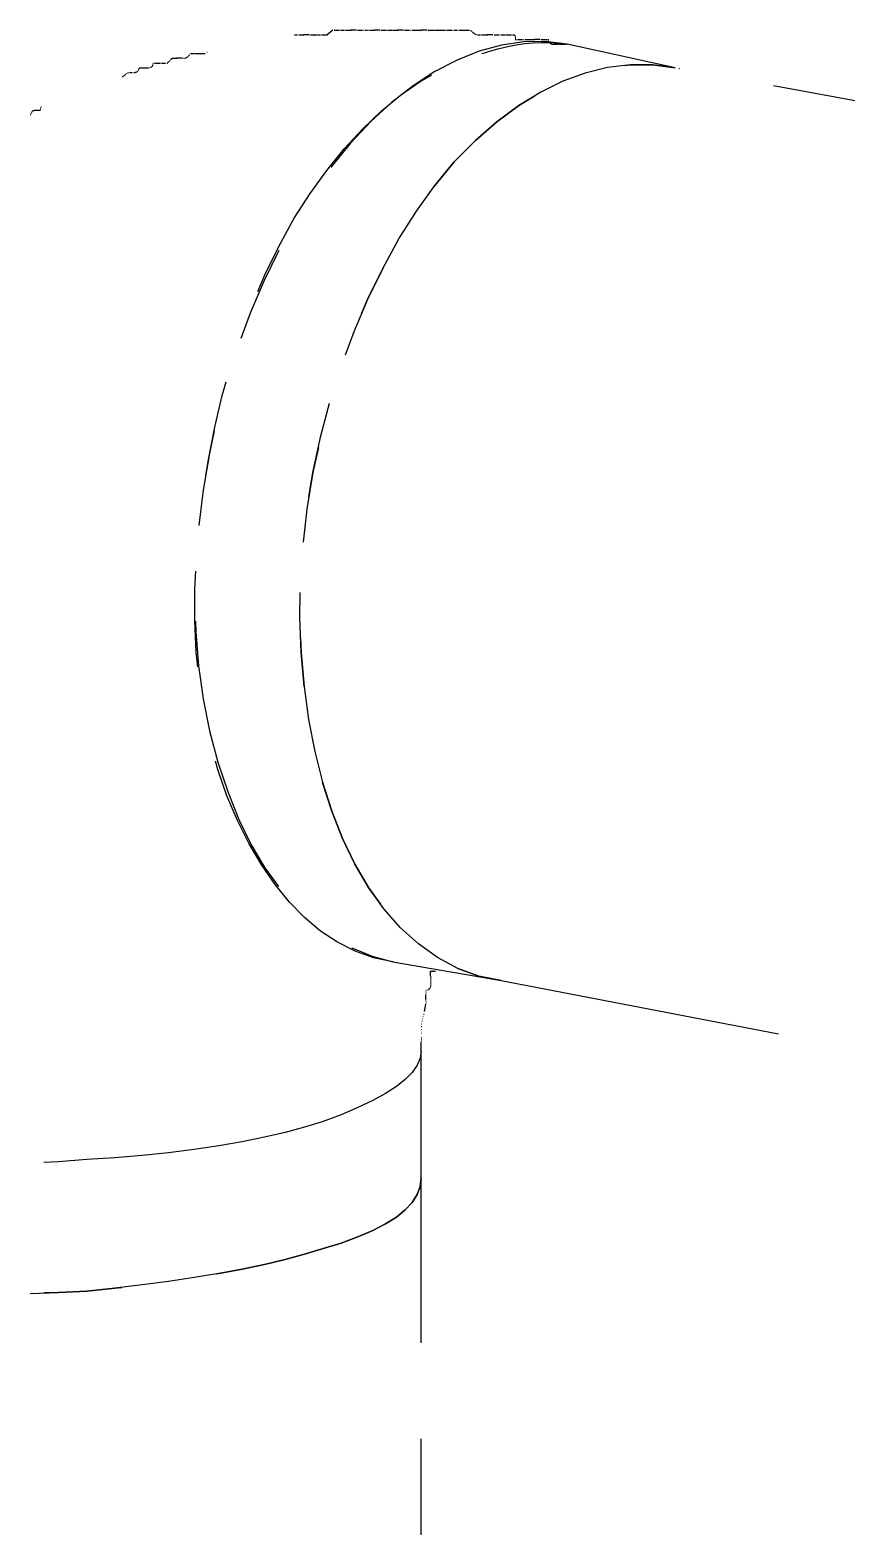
# Model space of a CAD drawing. Header units: metres. Extents: x 20 to 415, y 5 to 292.
# Drawn here: x 208.2 to 211.93, y 187.51 to 194.37 of the extents above; entities that cross this region are included whole.
import ezdxf

# ---------------------------------------------------------------- set-up
doc = ezdxf.new("R2010")
doc.units = ezdxf.units.M
doc.layers.add('ИЗОЛЯЦИЯ', color=3, linetype='Continuous')

msp = doc.modelspace()

# ---------------------------------------------------------------- linework, layer by layer
at = {"layer": 'ИЗОЛЯЦИЯ'}
for points in [[(209.4098, 194.3508), (209.4119, 194.3508)], [(209.4111, 194.3508), (209.4132, 194.3508)], [(209.413, 194.3508), (209.4152, 194.3508)], [(209.4156, 194.3508), (209.4177, 194.3508)], [(209.4192, 194.3508), (209.4214, 194.3508)], [(209.424, 194.3508), (209.4261, 194.3508)], [(209.4298, 194.3508), (209.4319, 194.3508)], [(209.4304, 194.3508), (209.4325, 194.3508)], [(209.4321, 194.3508), (209.4343, 194.3508)], [(209.4345, 194.3508), (209.4366, 194.3508)], [(209.4373, 194.3508), (209.4394, 194.3508)], [(209.4405, 194.3508), (209.4426, 194.3508)], [(209.4437, 194.3508), (209.4458, 194.3508)], [(209.4467, 194.3508), (209.4489, 194.3508)], [(209.4491, 194.3508), (209.4512, 194.3508)], [(209.4506, 194.3508), (209.4527, 194.3508)], [(209.4785, 194.3508), (209.4512, 194.3508)], [(209.4512, 194.3508), (209.4534, 194.3508)], [(209.4834, 194.3508), (209.4856, 194.3508)], [(209.4875, 194.3508), (209.4896, 194.3508)], [(209.4909, 194.3508), (209.4931, 194.3508)], [(209.4941, 194.3508), (209.4963, 194.3508)], [(209.4974, 194.3508), (209.4995, 194.3508)], [(209.501, 194.3508), (209.5031, 194.3508)], [(209.5051, 194.3508), (209.5072, 194.3508)], [(209.5098, 194.3508), (209.512, 194.3508)], [(209.5156, 194.3508), (209.5178, 194.3508)], [(209.5156, 194.3508), (209.5178, 194.3508)], [(209.5158, 194.3508), (209.518, 194.3508)], [(209.5162, 194.3508), (209.5184, 194.3508)], [(209.5171, 194.3508), (209.5193, 194.3508)], [(209.5184, 194.3508), (209.5205, 194.3508)], [(209.5203, 194.3508), (209.5225, 194.3508)], [(209.5229, 194.3508), (209.5251, 194.3508)], [(209.5265, 194.3508), (209.5287, 194.3508)], [(209.5313, 194.3508), (209.5334, 194.3508)], [(209.5371, 194.3508), (209.5392, 194.3508)], [(209.5377, 194.3508), (209.5399, 194.3508)], [(209.5394, 194.3508), (209.5416, 194.3508)], [(209.5418, 194.3508), (209.5439, 194.3508)], [(209.5446, 194.3508), (209.5467, 194.3508)], [(209.5478, 194.3508), (209.5499, 194.3508)], [(209.551, 194.3508), (209.5532, 194.3508)], [(209.554, 194.3508), (209.5562, 194.3508)], [(209.5564, 194.3508), (209.5585, 194.3508)], [(209.5579, 194.3508), (209.56, 194.3508)], [(209.5858, 194.3723), (209.5585, 194.3508)], [(209.5585, 194.3508), (209.5607, 194.3508)], [(209.5907, 194.3723), (209.5929, 194.3723)], [(209.5948, 194.3723), (209.5969, 194.3723)], [(209.5983, 194.3723), (209.6004, 194.3723)], [(209.6015, 194.3723), (209.6036, 194.3723)], [(209.6047, 194.3723), (209.6068, 194.3723)], [(209.6083, 194.3723), (209.6105, 194.3723)], [(209.6124, 194.3723), (209.6146, 194.3723)], [(209.6171, 194.3723), (209.6193, 194.3723)], [(209.6229, 194.3723), (209.6251, 194.3723)], [(209.6229, 194.3723), (209.6251, 194.3723)], [(209.6231, 194.3723), (209.6253, 194.3723)], [(209.6236, 194.3723), (209.6257, 194.3723)], [(209.6244, 194.3723), (209.6266, 194.3723)], [(209.6257, 194.3723), (209.6279, 194.3723)], [(209.6277, 194.3723), (209.6298, 194.3723)], [(209.6302, 194.3723), (209.6324, 194.3723)], [(209.6339, 194.3723), (209.636, 194.3723)], [(209.6386, 194.3723), (209.6408, 194.3723)], [(209.6444, 194.3723), (209.6465, 194.3723)], [(209.645, 194.3723), (209.6472, 194.3723)], [(209.6468, 194.3723), (209.6489, 194.3723)], [(209.6491, 194.3723), (209.6513, 194.3723)], [(209.6519, 194.3723), (209.654, 194.3723)], [(209.6551, 194.3723), (209.6573, 194.3723)], [(209.6583, 194.3723), (209.6605, 194.3723)], [(209.6613, 194.3723), (209.6635, 194.3723)], [(209.6637, 194.3723), (209.6659, 194.3723)], [(209.6652, 194.3723), (209.6673, 194.3723)], [(209.6931, 194.3723), (209.6659, 194.3723)], [(209.6659, 194.3723), (209.668, 194.3723)], [(209.6981, 194.3723), (209.7002, 194.3723)], [(209.7019, 194.3723), (209.7041, 194.3723)], [(209.7056, 194.3723), (209.7077, 194.3723)], [(209.7088, 194.3723), (209.7109, 194.3723)], [(209.712, 194.3723), (209.7141, 194.3723)], [(209.7157, 194.3723), (209.7178, 194.3723)], [(209.7197, 194.3723), (209.7219, 194.3723)], [(209.7244, 194.3723), (209.7266, 194.3723)], [(209.7303, 194.3723), (209.7324, 194.3723)], [(209.7303, 194.3723), (209.7324, 194.3723)], [(209.7305, 194.3723), (209.7326, 194.3723)], [(209.7309, 194.3723), (209.733, 194.3723)], [(209.7317, 194.3723), (209.7339, 194.3723)], [(209.733, 194.3723), (209.7352, 194.3723)], [(209.735, 194.3723), (209.7371, 194.3723)], [(209.7375, 194.3723), (209.7397, 194.3723)], [(209.7412, 194.3723), (209.7433, 194.3723)], [(209.7459, 194.3723), (209.7481, 194.3723)], [(209.7517, 194.3723), (209.7539, 194.3723)], [(209.7523, 194.3723), (209.7545, 194.3723)], [(209.7541, 194.3723), (209.7562, 194.3723)], [(209.7564, 194.3723), (209.7586, 194.3723)], [(209.7594, 194.3723), (209.7616, 194.3723)], [(209.7624, 194.3723), (209.7646, 194.3723)], [(209.7657, 194.3723), (209.7678, 194.3723)], [(209.7687, 194.3723), (209.7708, 194.3723)], [(209.771, 194.3723), (209.7732, 194.3723)], [(209.7725, 194.3723), (209.7747, 194.3723)], [(209.8004, 194.3723), (209.7732, 194.3723)], [(209.7732, 194.3723), (209.7753, 194.3723)], [(209.8054, 194.3723), (209.8075, 194.3723)], [(209.8092, 194.3723), (209.8114, 194.3723)], [(209.8129, 194.3723), (209.815, 194.3723)], [(209.8161, 194.3723), (209.8182, 194.3723)], [(209.8193, 194.3723), (209.8215, 194.3723)], [(209.823, 194.3723), (209.8251, 194.3723)], [(209.8268, 194.3723), (209.829, 194.3723)], [(209.8318, 194.3723), (209.8339, 194.3723)], [(209.8376, 194.3723), (209.8397, 194.3723)], [(209.8376, 194.3723), (209.8397, 194.3723)], [(209.8378, 194.3723), (209.8399, 194.3723)], [(209.8382, 194.3723), (209.8403, 194.3723)], [(209.8391, 194.3723), (209.8412, 194.3723)], [(209.8403, 194.3723), (209.8425, 194.3723)], [(209.8423, 194.3723), (209.8444, 194.3723)], [(209.8449, 194.3723), (209.847, 194.3723)], [(209.8485, 194.3723), (209.8506, 194.3723)], [(209.8532, 194.3723), (209.8554, 194.3723)], [(209.859, 194.3723), (209.8612, 194.3723)], [(209.8597, 194.3723), (209.8618, 194.3723)], [(209.8614, 194.3723), (209.8635, 194.3723)], [(209.8637, 194.3723), (209.8659, 194.3723)], [(209.8665, 194.3723), (209.8687, 194.3723)], [(209.8697, 194.3723), (209.8719, 194.3723)], [(209.873, 194.3723), (209.8751, 194.3723)], [(209.8758, 194.3723), (209.8779, 194.3723)], [(209.8783, 194.3723), (209.8805, 194.3723)], [(209.8798, 194.3723), (209.882, 194.3723)], [(209.9077, 194.3723), (209.8805, 194.3723)], [(209.8805, 194.3723), (209.8826, 194.3723)], [(209.9127, 194.3723), (209.9148, 194.3723)], [(209.9167, 194.3723), (209.9189, 194.3723)], [(209.9202, 194.3723), (209.9223, 194.3723)], [(209.9234, 194.3723), (209.9256, 194.3723)], [(209.9266, 194.3723), (209.9288, 194.3723)], [(209.9303, 194.3723), (209.9324, 194.3723)], [(209.9344, 194.3723), (209.9365, 194.3723)], [(209.9391, 194.3723), (209.9412, 194.3723)], [(209.9449, 194.3723), (209.947, 194.3723)], [(209.9455, 194.3723), (209.9477, 194.3723)], [(209.9472, 194.3723), (209.9494, 194.3723)], [(209.9496, 194.3723), (209.9518, 194.3723)], [(209.9524, 194.3723), (209.9545, 194.3723)], [(209.9556, 194.3723), (209.9578, 194.3723)], [(209.9588, 194.3723), (209.961, 194.3723)], [(209.9618, 194.3723), (209.964, 194.3723)], [(209.9642, 194.3723), (209.9663, 194.3723)], [(209.9657, 194.3723), (209.9678, 194.3723)], [(209.9663, 194.3723), (209.9685, 194.3723)], [(209.967, 194.3723), (209.9691, 194.3723)], [(209.9687, 194.3723), (209.9709, 194.3723)], [(209.9711, 194.3723), (209.9732, 194.3723)], [(209.9739, 194.3723), (209.976, 194.3723)], [(209.9771, 194.3723), (209.9792, 194.3723)], [(209.9803, 194.3723), (209.9824, 194.3723)], [(209.9833, 194.3723), (209.9854, 194.3723)], [(209.9857, 194.3723), (209.9878, 194.3723)], [(209.9871, 194.3723), (209.9893, 194.3723)], [(210.0151, 194.3723), (209.9878, 194.3723)], [(209.9878, 194.3723), (209.99, 194.3723)], [(210.02, 194.3723), (210.0222, 194.3723)], [(210.0239, 194.3723), (210.026, 194.3723)], [(210.0275, 194.3723), (210.0296, 194.3723)], [(210.0307, 194.3723), (210.0329, 194.3723)], [(210.0339, 194.3723), (210.0361, 194.3723)], [(210.0376, 194.3723), (210.0397, 194.3723)], [(210.0415, 194.3723), (210.0436, 194.3723)], [(210.0464, 194.3723), (210.0485, 194.3723)], [(210.0522, 194.3723), (210.0544, 194.3723)], [(210.0528, 194.3723), (210.055, 194.3723)], [(210.0546, 194.3723), (210.0567, 194.3723)], [(210.0569, 194.3723), (210.0591, 194.3723)], [(210.0597, 194.3723), (210.0618, 194.3723)], [(210.0629, 194.3723), (210.0651, 194.3723)], [(210.0661, 194.3723), (210.0683, 194.3723)], [(210.0689, 194.3723), (210.0711, 194.3723)], [(210.0715, 194.3723), (210.0737, 194.3723)], [(210.073, 194.3723), (210.0752, 194.3723)], [(210.0737, 194.3723), (210.0758, 194.3723)], [(210.0743, 194.3723), (210.0764, 194.3723)], [(210.076, 194.3723), (210.0782, 194.3723)], [(210.0784, 194.3723), (210.0805, 194.3723)], [(210.0812, 194.3723), (210.0833, 194.3723)], [(210.0844, 194.3723), (210.0865, 194.3723)], [(210.0876, 194.3723), (210.0898, 194.3723)], [(210.0904, 194.3723), (210.0926, 194.3723)], [(210.093, 194.3723), (210.0951, 194.3723)], [(210.0945, 194.3723), (210.0966, 194.3723)], [(210.0951, 194.3723), (210.0973, 194.3723)], [(210.1009, 194.3723), (210.1031, 194.3723)], [(210.1059, 194.3723), (210.108, 194.3723)], [(210.1099, 194.3723), (210.1121, 194.3723)], [(210.1134, 194.3723), (210.1155, 194.3723)], [(210.1166, 194.3723), (210.1187, 194.3723)], [(210.1198, 194.3723), (210.122, 194.3723)], [(210.1234, 194.3723), (210.1256, 194.3723)], [(210.1275, 194.3723), (210.1297, 194.3723)], [(210.1322, 194.3723), (210.1344, 194.3723)], [(210.138, 194.3723), (210.1402, 194.3723)], [(210.138, 194.3723), (210.1402, 194.3723)], [(210.1383, 194.3723), (210.1404, 194.3723)], [(210.1387, 194.3723), (210.1408, 194.3723)], [(210.1396, 194.3723), (210.1417, 194.3723)], [(210.1408, 194.3723), (210.143, 194.3723)], [(210.1428, 194.3723), (210.1449, 194.3723)], [(210.1453, 194.3723), (210.1475, 194.3723)], [(210.149, 194.3723), (210.1511, 194.3723)], [(210.1537, 194.3723), (210.1559, 194.3723)], [(210.1595, 194.3723), (210.1617, 194.3723)], [(210.1602, 194.3723), (210.1623, 194.3723)], [(210.1619, 194.3723), (210.164, 194.3723)], [(210.1642, 194.3723), (210.1664, 194.3723)], [(210.167, 194.3723), (210.1692, 194.3723)], [(210.1702, 194.3723), (210.1724, 194.3723)], [(210.1735, 194.3723), (210.1756, 194.3723)], [(210.1765, 194.3723), (210.1786, 194.3723)], [(210.1788, 194.3723), (210.181, 194.3723)], [(210.1803, 194.3723), (210.1825, 194.3723)], [(210.181, 194.3723), (210.1831, 194.3723)], [(210.1816, 194.3723), (210.1838, 194.3723)], [(210.1833, 194.3723), (210.1855, 194.3723)], [(210.1857, 194.3723), (210.1878, 194.3723)], [(210.1885, 194.3723), (210.1906, 194.3723)], [(210.1917, 194.3723), (210.1938, 194.3723)], [(210.1949, 194.3723), (210.1971, 194.3723)], [(210.1979, 194.3723), (210.2001, 194.3723)], [(210.2003, 194.3723), (210.2024, 194.3723)], [(210.2018, 194.3723), (210.2039, 194.3723)], [(210.2024, 194.3723), (210.2046, 194.3723)], [(210.2082, 194.3719), (210.2104, 194.3719)], [(210.2132, 194.3702), (210.2153, 194.3702)], [(210.217, 194.3678), (210.2192, 194.3678)], [(210.2207, 194.3648), (210.2228, 194.3648)], [(210.2239, 194.3616), (210.226, 194.3616)], [(210.2271, 194.3585), (210.2293, 194.3585)], [(210.2308, 194.3556), (210.2329, 194.3556)], [(210.2348, 194.3532), (210.237, 194.3532)], [(210.2396, 194.3515), (210.2417, 194.3515)], [(210.2454, 194.3508), (210.2475, 194.3508)], [(210.2454, 194.3508), (210.2475, 194.3508)], [(210.2456, 194.3508), (210.2477, 194.3508)], [(210.246, 194.3508), (210.2482, 194.3508)], [(210.2469, 194.3508), (210.249, 194.3508)], [(210.2482, 194.3508), (210.2503, 194.3508)], [(210.2501, 194.3508), (210.2522, 194.3508)], [(210.2527, 194.3508), (210.2548, 194.3508)], [(210.2563, 194.3508), (210.2585, 194.3508)], [(210.261, 194.3508), (210.2632, 194.3508)], [(210.2668, 194.3508), (210.269, 194.3508)], [(210.2675, 194.3508), (210.2696, 194.3508)], [(210.2692, 194.3508), (210.2713, 194.3508)], [(210.2716, 194.3508), (210.2737, 194.3508)], [(210.2743, 194.3508), (210.2765, 194.3508)], [(210.2776, 194.3508), (210.2797, 194.3508)], [(210.2808, 194.3508), (210.2829, 194.3508)], [(210.2836, 194.3508), (210.2857, 194.3508)], [(210.2861, 194.3508), (210.2883, 194.3508)], [(210.2876, 194.3508), (210.2898, 194.3508)], [(210.3155, 194.3508), (210.2883, 194.3508)], [(210.2883, 194.3508), (210.2904, 194.3508)], [(210.3205, 194.3508), (210.3226, 194.3508)], [(210.3246, 194.3508), (210.3267, 194.3508)], [(210.328, 194.3508), (210.3301, 194.3508)], [(210.3312, 194.3508), (210.3334, 194.3508)], [(210.3344, 194.3508), (210.3366, 194.3508)], [(210.3381, 194.3508), (210.3402, 194.3508)], [(210.3422, 194.3508), (210.3443, 194.3508)], [(210.3469, 194.3508), (210.349, 194.3508)], [(210.3527, 194.3508), (210.3548, 194.3508)], [(210.3527, 194.3508), (210.3548, 194.3508)], [(210.3529, 194.3508), (210.3551, 194.3508)], [(210.3533, 194.3508), (210.3555, 194.3508)], [(210.3542, 194.3508), (210.3563, 194.3508)], [(210.3555, 194.3508), (210.3576, 194.3508)], [(210.3574, 194.3508), (210.3596, 194.3508)], [(210.36, 194.3508), (210.3621, 194.3508)], [(210.3636, 194.3508), (210.3658, 194.3508)], [(210.3683, 194.3508), (210.3705, 194.3508)], [(210.3742, 194.3508), (210.3763, 194.3508)], [(210.3748, 194.3508), (210.3769, 194.3508)], [(210.3765, 194.3508), (210.3787, 194.3508)], [(210.3789, 194.3508), (210.381, 194.3508)], [(210.3817, 194.3508), (210.3838, 194.3508)], [(210.3849, 194.3508), (210.387, 194.3508)], [(210.3881, 194.3508), (210.3902, 194.3508)], [(210.3911, 194.3508), (210.3933, 194.3508)], [(210.3935, 194.3508), (210.3956, 194.3508)], [(210.395, 194.3508), (210.3971, 194.3508)], [(210.3956, 194.3508), (210.3978, 194.3508)], [(210.4014, 194.3508), (210.4036, 194.3508)], [(210.4061, 194.3506), (210.4083, 194.3506)], [(210.4098, 194.3502), (210.4119, 194.3502)], [(210.4126, 194.3495), (210.4147, 194.3495)], [(210.4145, 194.3482), (210.4167, 194.3482)], [(210.4158, 194.3463), (210.4179, 194.3463)], [(210.4164, 194.3435), (210.4186, 194.3435)], [(210.4169, 194.3399), (210.419, 194.3399)], [(210.4171, 194.3352), (210.4192, 194.3352)], [(210.4171, 194.3294), (210.4192, 194.3294)], [(210.4229, 194.3294), (210.425, 194.3294)], [(210.4278, 194.3294), (210.43, 194.3294)], [(210.4319, 194.3294), (210.434, 194.3294)], [(210.4353, 194.3294), (210.4375, 194.3294)], [(210.4385, 194.3294), (210.4407, 194.3294)], [(210.4418, 194.3294), (210.4439, 194.3294)], [(210.4454, 194.3294), (210.4475, 194.3294)], [(210.4495, 194.3294), (210.4516, 194.3294)], [(210.4542, 194.3294), (210.4563, 194.3294)], [(210.5555, 194.3203), (210.4557, 194.3189)], [(210.46, 194.3294), (210.4621, 194.3294)], [(210.4606, 194.3294), (210.4628, 194.3294)], [(210.4624, 194.3294), (210.4645, 194.3294)], [(210.4647, 194.3294), (210.4669, 194.3294)], [(210.4675, 194.3294), (210.4697, 194.3294)], [(210.4707, 194.3294), (210.4729, 194.3294)], [(210.474, 194.3294), (210.4761, 194.3294)], [(210.4767, 194.3294), (210.4789, 194.3294)], [(210.4793, 194.3294), (210.4815, 194.3294)], [(210.4808, 194.3294), (210.483, 194.3294)], [(210.4815, 194.3294), (210.4836, 194.3294)], [(210.4821, 194.3294), (210.4843, 194.3294)], [(210.4838, 194.3294), (210.486, 194.3294)], [(210.4862, 194.3294), (210.4883, 194.3294)], [(210.489, 194.3294), (210.4911, 194.3294)], [(210.4922, 194.3294), (210.4943, 194.3294)], [(210.4954, 194.3294), (210.4976, 194.3294)], [(210.4984, 194.3294), (210.5006, 194.3294)], [(210.5008, 194.3294), (210.5029, 194.3294)], [(210.5023, 194.3294), (210.5044, 194.3294)], [(210.5302, 194.3294), (210.5029, 194.3294)], [(210.5029, 194.3294), (210.5051, 194.3294)], [(210.5351, 194.3294), (210.5373, 194.3294)], [(210.539, 194.3294), (210.5411, 194.3294)], [(210.5426, 194.3294), (210.5448, 194.3294)], [(210.5458, 194.3294), (210.548, 194.3294)], [(210.5491, 194.3294), (210.5512, 194.3294)], [(210.5527, 194.3294), (210.5549, 194.3294)], [(210.6532, 194.3079), (210.5555, 194.3203)], [(210.5568, 194.3294), (210.5589, 194.3294)], [(210.5615, 194.3294), (210.5637, 194.3294)], [(210.5673, 194.3294), (210.5695, 194.3294)], [(210.568, 194.3236), (210.5701, 194.3236)], [(208.9256, 194.2544), (208.9277, 194.2544)], [(208.9303, 194.2592), (208.9325, 194.2592)], [(208.9361, 194.265), (208.9382, 194.265)], [(208.9361, 194.265), (208.9382, 194.265)], [(208.9363, 194.265), (208.9385, 194.265)], [(208.9367, 194.265), (208.9389, 194.265)], [(208.9376, 194.265), (208.9397, 194.265)], [(208.9389, 194.265), (208.941, 194.265)], [(208.9408, 194.265), (208.943, 194.265)], [(208.9434, 194.265), (208.9456, 194.265)], [(208.947, 194.265), (208.9492, 194.265)], [(208.9518, 194.265), (208.9539, 194.265)], [(208.9576, 194.265), (208.9597, 194.265)], [(208.9582, 194.265), (208.9604, 194.265)], [(208.9599, 194.265), (208.9621, 194.265)], [(208.9623, 194.265), (208.9644, 194.265)], [(208.9651, 194.265), (208.9672, 194.265)], [(208.9683, 194.265), (208.9704, 194.265)], [(208.9715, 194.265), (208.9737, 194.265)], [(208.9745, 194.265), (208.9767, 194.265)], [(208.9769, 194.265), (208.979, 194.265)], [(208.9784, 194.265), (208.9805, 194.265)], [(208.979, 194.265), (208.9812, 194.265)], [(208.9797, 194.265), (208.9818, 194.265)], [(208.9814, 194.265), (208.9835, 194.265)], [(208.9838, 194.265), (208.9859, 194.265)], [(208.9865, 194.265), (208.9887, 194.265)], [(208.9898, 194.265), (208.9919, 194.265)], [(208.993, 194.265), (208.9951, 194.265)], [(208.996, 194.265), (208.9981, 194.265)], [(208.9983, 194.265), (209.0005, 194.265)], [(208.9998, 194.265), (209.002, 194.265)], [(209.0005, 194.265), (209.0026, 194.265)], [(209.0097, 194.2723), (209.0119, 194.2723)], [(210.2531, 194.2759), (210.1516, 194.2356)], [(210.3548, 194.3038), (210.2531, 194.2759)], [(210.2668, 194.265), (210.3055, 194.2772)], [(210.3055, 194.2772), (210.3441, 194.2879)], [(210.3441, 194.2879), (210.3827, 194.2974)], [(210.4557, 194.3189), (210.3548, 194.3038)], [(210.3827, 194.2974), (210.4214, 194.3049)], [(210.4214, 194.3049), (210.46, 194.3107)], [(210.46, 194.3107), (210.4986, 194.3146)], [(210.4986, 194.3146), (210.5373, 194.3163)], [(210.5373, 194.3163), (210.5759, 194.3158)], [(210.5697, 194.3189), (210.5718, 194.3189)], [(210.572, 194.3154), (210.5742, 194.3154)], [(210.5748, 194.3126), (210.577, 194.3126)], [(210.5759, 194.3158), (210.6145, 194.3131)], [(210.578, 194.3107), (210.5802, 194.3107)], [(210.5813, 194.3094), (210.5834, 194.3094)], [(210.584, 194.3086), (210.5862, 194.3086)], [(210.5866, 194.3081), (210.5888, 194.3081)], [(210.5881, 194.3079), (210.5903, 194.3079)], [(210.5888, 194.3079), (210.5909, 194.3079)], [(210.5894, 194.3079), (210.5916, 194.3079)], [(210.5911, 194.3079), (210.5933, 194.3079)], [(210.5935, 194.3079), (210.5957, 194.3079)], [(210.5963, 194.3079), (210.5984, 194.3079)], [(210.5995, 194.3079), (210.6017, 194.3079)], [(210.6027, 194.3079), (210.6049, 194.3079)], [(210.6057, 194.3079), (210.6079, 194.3079)], [(210.6081, 194.3079), (210.6102, 194.3079)], [(210.6096, 194.3079), (210.6117, 194.3079)], [(210.6102, 194.3079), (210.6124, 194.3079)], [(210.6145, 194.3131), (210.6532, 194.3079)], [(210.616, 194.3079), (210.6182, 194.3079)], [(210.621, 194.3079), (210.6231, 194.3079)], [(210.6251, 194.3079), (210.6272, 194.3079)], [(210.6285, 194.3079), (210.6306, 194.3079)], [(210.6317, 194.3079), (210.6339, 194.3079)], [(210.6349, 194.3079), (210.6371, 194.3079)], [(210.6386, 194.3079), (210.6407, 194.3079)], [(210.6427, 194.3079), (210.6448, 194.3079)], [(210.6474, 194.3079), (210.6495, 194.3079)], [(210.6532, 194.3079), (210.6553, 194.3079)], [(210.6532, 194.3079), (210.6553, 194.3079)], [(210.6532, 194.3079), (210.6553, 194.3079)], [(210.6532, 194.3079), (210.6553, 194.3079)], [(210.6532, 194.3079), (210.6553, 194.3079)], [(210.6532, 194.3079), (210.6553, 194.3079)], [(211.1468, 194.2006), (210.6532, 194.3079)], [(208.6925, 194.1838), (208.6946, 194.1838)], [(208.6955, 194.1866), (208.6976, 194.1866)], [(208.6979, 194.1903), (208.7, 194.1903)], [(208.6993, 194.1948), (208.7015, 194.1948)], [(208.7, 194.2006), (208.7021, 194.2006)], [(208.7007, 194.2006), (208.7028, 194.2006)], [(208.7021, 194.2006), (208.7043, 194.2006)], [(208.7047, 194.2006), (208.7069, 194.2006)], [(208.7075, 194.2006), (208.7097, 194.2006)], [(208.7107, 194.2006), (208.7129, 194.2006)], [(208.7139, 194.2006), (208.7161, 194.2006)], [(208.7167, 194.2006), (208.7189, 194.2006)], [(208.7193, 194.2006), (208.7215, 194.2006)], [(208.7208, 194.2006), (208.723, 194.2006)], [(208.7215, 194.2006), (208.7236, 194.2006)], [(208.7221, 194.2006), (208.7243, 194.2006)], [(208.7236, 194.2006), (208.7258, 194.2006)], [(208.7262, 194.2006), (208.7283, 194.2006)], [(208.729, 194.2006), (208.7311, 194.2006)], [(208.7322, 194.2006), (208.7343, 194.2006)], [(208.7354, 194.2006), (208.7376, 194.2006)], [(208.7382, 194.2006), (208.7403, 194.2006)], [(208.7408, 194.2006), (208.7429, 194.2006)], [(208.7423, 194.2006), (208.7444, 194.2006)], [(208.7429, 194.2006), (208.7451, 194.2006)], [(208.7487, 194.2012), (208.7509, 194.2012)], [(208.7534, 194.2029), (208.7556, 194.2029)], [(208.7571, 194.2053), (208.7592, 194.2053)], [(208.7599, 194.2083), (208.762, 194.2083)], [(208.7618, 194.2113), (208.764, 194.2113)], [(208.7631, 194.2145), (208.7652, 194.2145)], [(208.7637, 194.2175), (208.7659, 194.2175)], [(208.7642, 194.2199), (208.7663, 194.2199)], [(208.7644, 194.222), (208.7665, 194.222)], [(208.7644, 194.2216), (208.7665, 194.2216)], [(208.7702, 194.222), (208.7723, 194.222)], [(208.7751, 194.222), (208.7773, 194.222)], [(208.7792, 194.222), (208.7814, 194.222)], [(208.7826, 194.222), (208.7848, 194.222)], [(208.7859, 194.222), (208.788, 194.222)], [(208.7891, 194.222), (208.7912, 194.222)], [(208.7927, 194.222), (208.7949, 194.222)], [(208.7968, 194.222), (208.799, 194.222)], [(208.8015, 194.222), (208.8037, 194.222)], [(208.8073, 194.222), (208.8095, 194.222)], [(208.8073, 194.222), (208.8095, 194.222)], [(208.8075, 194.222), (208.8097, 194.222)], [(208.808, 194.222), (208.8101, 194.222)], [(208.8086, 194.222), (208.8107, 194.222)], [(208.8101, 194.222), (208.8122, 194.222)], [(208.812, 194.222), (208.8142, 194.222)], [(208.8146, 194.222), (208.8167, 194.222)], [(208.8183, 194.222), (208.8204, 194.222)], [(208.823, 194.222), (208.8251, 194.222)], [(208.8288, 194.222), (208.8309, 194.222)], [(208.8294, 194.2227), (208.8316, 194.2227)], [(208.8311, 194.2244), (208.8333, 194.2244)], [(208.8335, 194.2268), (208.8356, 194.2268)], [(208.8363, 194.2296), (208.8384, 194.2296)], [(208.8395, 194.2328), (208.8417, 194.2328)], [(208.8427, 194.236), (208.8449, 194.236)], [(208.8455, 194.239), (208.8477, 194.239)], [(208.8481, 194.2414), (208.8502, 194.2414)], [(208.8496, 194.2429), (208.8518, 194.2429)], [(208.8502, 194.2435), (208.8524, 194.2435)], [(208.8509, 194.2435), (208.853, 194.2435)], [(208.8526, 194.2435), (208.8547, 194.2435)], [(208.855, 194.2435), (208.8571, 194.2435)], [(208.8578, 194.2435), (208.8599, 194.2435)], [(208.861, 194.2435), (208.8631, 194.2435)], [(208.8642, 194.2435), (208.8663, 194.2435)], [(208.867, 194.2435), (208.8691, 194.2435)], [(208.8696, 194.2435), (208.8717, 194.2435)], [(208.8711, 194.2435), (208.8732, 194.2435)], [(208.899, 194.2435), (208.8717, 194.2435)], [(208.8717, 194.2435), (208.8739, 194.2435)], [(208.9039, 194.2437), (208.906, 194.2437)], [(208.908, 194.2442), (208.9101, 194.2442)], [(208.9114, 194.245), (208.9136, 194.245)], [(208.9146, 194.2463), (208.9168, 194.2463)], [(208.9179, 194.2482), (208.92, 194.2482)], [(208.9215, 194.251), (208.9236, 194.251)], [(210.0505, 194.1828), (209.9509, 194.1182)], [(210.1516, 194.2356), (210.0505, 194.1828)], [(210.8384, 194.2012), (210.7362, 194.1763)], [(210.941, 194.2137), (210.8384, 194.2012)], [(210.9176, 194.2109), (210.941, 194.2137)], [(210.941, 194.2137), (211.0438, 194.2137)], [(211.0438, 194.2135), (210.941, 194.2137)], [(211.0438, 194.2137), (211.1468, 194.2006)], [(211.1468, 194.2006), (211.0438, 194.2135)], [(211.1638, 194.1976), (211.1659, 194.1976)], [(208.6249, 194.16), (208.627, 194.16)], [(208.6289, 194.1624), (208.6311, 194.1624)], [(208.6324, 194.1652), (208.6345, 194.1652)], [(208.6356, 194.1684), (208.6377, 194.1684)], [(208.6388, 194.1716), (208.641, 194.1716)], [(208.6425, 194.1746), (208.6446, 194.1746)], [(208.6466, 194.177), (208.6487, 194.177)], [(208.6513, 194.1787), (208.6534, 194.1787)], [(208.6571, 194.1791), (208.6592, 194.1791)], [(208.6571, 194.1791), (208.6592, 194.1791)], [(208.6573, 194.1791), (208.6594, 194.1791)], [(208.6577, 194.1791), (208.6599, 194.1791)], [(208.6586, 194.1791), (208.6607, 194.1791)], [(208.6599, 194.1791), (208.662, 194.1791)], [(208.6618, 194.1791), (208.6639, 194.1791)], [(208.6644, 194.1791), (208.6665, 194.1791)], [(208.668, 194.1791), (208.6702, 194.1791)], [(208.6728, 194.1791), (208.6749, 194.1791)], [(208.6785, 194.1791), (208.6807, 194.1791)], [(208.6792, 194.1791), (208.6813, 194.1791)], [(208.6809, 194.1793), (208.683, 194.1793)], [(208.6833, 194.1798), (208.6854, 194.1798)], [(208.6861, 194.1806), (208.6882, 194.1806)], [(208.6893, 194.1819), (208.6914, 194.1819)], [(209.9509, 194.1182), (209.853, 194.0422)], [(209.8936, 194.0748), (209.984, 194.1379)], [(209.984, 194.1379), (210.0357, 194.1675)], [(210.6345, 194.139), (210.5334, 194.0894)], [(210.7362, 194.1763), (210.6345, 194.139)], [(212.0251, 194.0396), (211.5943, 194.1186)], [(209.8054, 194.0021), (209.8936, 194.0748)], [(210.5334, 194.0894), (210.4332, 194.0278)], [(210.4332, 194.0278), (210.5062, 194.0727)], [(208.2063, 193.9859), (208.2085, 193.9859)], [(208.207, 193.9917), (208.2091, 193.9917)], [(208.2087, 193.9965), (208.2108, 193.9965)], [(208.2111, 194.0001), (208.2132, 194.0001)], [(208.2139, 194.0029), (208.216, 194.0029)], [(208.2171, 194.0048), (208.2192, 194.0048)], [(208.2203, 194.0061), (208.2224, 194.0061)], [(208.2233, 194.007), (208.2254, 194.007)], [(208.2257, 194.0072), (208.2278, 194.0072)], [(208.2272, 194.0074), (208.2293, 194.0074)], [(208.2278, 194.0074), (208.23, 194.0074)], [(208.2284, 194.0074), (208.2306, 194.0074)], [(208.2302, 194.0074), (208.2323, 194.0074)], [(208.2325, 194.0074), (208.2347, 194.0074)], [(208.2353, 194.0074), (208.2375, 194.0074)], [(208.2385, 194.0074), (208.2407, 194.0074)], [(208.2418, 194.0074), (208.2439, 194.0074)], [(208.2448, 194.0074), (208.2469, 194.0074)], [(208.2471, 194.0074), (208.2493, 194.0074)], [(208.2486, 194.0074), (208.2508, 194.0074)], [(208.2493, 194.0074), (208.2514, 194.0074)], [(208.2499, 194.0132), (208.2521, 194.0132)], [(208.2516, 194.0179), (208.2538, 194.0179)], [(208.2536, 194.0212), (208.2557, 194.0212)], [(209.7197, 193.9205), (209.8054, 194.0021)], [(209.853, 194.0422), (209.7579, 193.9551)], [(210.3336, 193.954), (210.4332, 194.0278)], [(210.4332, 194.0278), (210.3336, 193.954)], [(209.6371, 193.8301), (209.7197, 193.9205)], [(209.7579, 193.9551), (209.6659, 193.8572)], [(210.2353, 193.8685), (210.3336, 193.954)], [(210.3336, 193.954), (210.2353, 193.8685)], [(209.6659, 193.8572), (209.5776, 193.7492)], [(210.138, 193.7713), (210.2353, 193.8685)], [(210.2353, 193.8685), (210.138, 193.7713)], [(209.5575, 193.732), (209.6371, 193.8301)], [(210.138, 193.7713), (210.0498, 193.6634)], [(210.0501, 193.6634), (210.138, 193.7713)], [(209.4811, 193.6265), (209.5575, 193.732)], [(209.5776, 193.7492), (209.5798, 193.7492)], [(209.9661, 193.5457), (210.0501, 193.6634)], [(210.0498, 193.6634), (210.052, 193.6634)], [(209.4083, 193.5138), (209.4811, 193.6265)], [(209.3401, 193.389), (209.4083, 193.5138)], [(209.8867, 193.4195), (209.9661, 193.5457)], [(209.3385, 193.3672), (209.2716, 193.2294)], [(209.2771, 193.2594), (209.3401, 193.389)], [(209.8124, 193.2852), (209.8867, 193.4195)], [(209.8157, 193.2905), (209.8178, 193.2905)], [(209.2716, 193.2294), (209.2085, 193.0815)], [(209.243, 193.1804), (209.2771, 193.2594)], [(209.7438, 193.1435), (209.8124, 193.2852)], [(209.8124, 193.2852), (209.7438, 193.1435)], [(209.7438, 193.1435), (209.6807, 192.9956)], [(209.7176, 193.0823), (209.7438, 193.1435)], [(209.2085, 193.0815), (209.1655, 192.9654)], [(209.6807, 192.9956), (209.6414, 192.8894)], [(209.0808, 192.7057), (209.0984, 192.7677)], [(209.0462, 192.5606), (209.0808, 192.7057)], [(209.5302, 192.5209), (209.5701, 192.6704)], [(209.0174, 192.4142), (209.0462, 192.5606)], [(209.0445, 192.5449), (209.022, 192.4406)], [(209.4941, 192.3547), (209.5302, 192.5209)], [(209.5191, 192.4691), (209.4941, 192.3547)], [(209.022, 192.4406), (208.9936, 192.274)], [(209.0063, 192.3399), (209.0174, 192.4142)], [(209.4941, 192.3547), (209.4665, 192.1875)], [(209.4757, 192.2431), (209.4941, 192.3547)], [(208.9936, 192.274), (208.9737, 192.1131)], [(209.4665, 192.1875), (209.4493, 192.0373)], [(208.9558, 191.8235), (208.9601, 191.9046)], [(208.9554, 191.6778), (208.9558, 191.8235)], [(209.4347, 191.6934), (209.4364, 191.8074)], [(208.9623, 191.5346), (208.9554, 191.6778)], [(208.9591, 191.6759), (208.9604, 191.6278)], [(209.4405, 191.5338), (209.4347, 191.6934)], [(208.9604, 191.6278), (208.9726, 191.4732)], [(209.4381, 191.5999), (209.4405, 191.5338)], [(208.9689, 191.4674), (208.9623, 191.5346)], [(209.454, 191.3781), (209.4405, 191.5338)], [(209.4405, 191.5338), (209.454, 191.3781)], [(208.9726, 191.4732), (208.9932, 191.3223)], [(209.454, 191.3781), (209.4748, 191.227)], [(209.4551, 191.3704), (209.4572, 191.3704)], [(208.9932, 191.3223), (209.0226, 191.1755)], [(209.0226, 191.1755), (209.0608, 191.033)], [(209.4748, 191.227), (209.5031, 191.0813)], [(209.0608, 190.9997), (209.0503, 191.038)], [(209.0608, 191.033), (209.1078, 190.8952)], [(209.5031, 191.0813), (209.5382, 190.9418)], [(209.1024, 190.8798), (209.0608, 190.9997)], [(209.1078, 190.8952), (209.1568, 190.7712)], [(209.5382, 190.9418), (209.58, 190.8094)], [(209.58, 190.8094), (209.5386, 190.9409)], [(209.1507, 190.7664), (209.1024, 190.8798)], [(209.2042, 190.6611), (209.1507, 190.7664)], [(209.1568, 190.7712), (209.2128, 190.6563)], [(209.6289, 190.6847), (209.58, 190.8094)], [(209.58, 190.8094), (209.6289, 190.6847)], [(209.6852, 190.5683), (209.6289, 190.6847)], [(209.6289, 190.6847), (209.6852, 190.5683)], [(209.2615, 190.5636), (209.2042, 190.6611)], [(209.2128, 190.6563), (209.2754, 190.5512)], [(209.3227, 190.4745), (209.2615, 190.5636)], [(209.2754, 190.5512), (209.3379, 190.4655)], [(209.7483, 190.4612), (209.6852, 190.5683)], [(209.6852, 190.5683), (209.7483, 190.4612)], [(209.3877, 190.3947), (209.3227, 190.4745)], [(209.818, 190.3644), (209.7483, 190.4612)], [(209.7483, 190.4612), (209.8032, 190.3848)], [(209.4566, 190.3239), (209.3877, 190.3947)], [(209.894, 190.2781), (209.818, 190.3644)], [(209.5293, 190.2627), (209.4566, 190.3239)], [(209.9756, 190.2037), (209.894, 190.2781)], [(209.606, 190.2116), (209.5293, 190.2627)], [(209.6864, 190.1711), (209.606, 190.2116)], [(210.0627, 190.1414), (209.9756, 190.2037)], [(209.671, 190.1869), (209.6732, 190.1869)], [(209.6716, 190.1865), (209.7639, 190.1483)], [(209.7708, 190.1412), (209.6864, 190.1711)], [(209.7639, 190.1483), (209.859, 190.1225)], [(209.859, 190.1225), (209.7708, 190.1412)], [(210.155, 190.0923), (210.0627, 190.1414)], [(209.859, 190.1225), (210.3527, 190.0367)], [(210.0307, 190.0575), (210.0307, 190.0796)], [(210.0307, 190.0796), (210.0329, 190.0796)], [(210.0314, 190.0796), (210.0335, 190.0796)], [(210.0331, 190.0796), (210.0352, 190.0796)], [(210.0355, 190.0796), (210.0376, 190.0796)], [(210.0382, 190.0796), (210.0404, 190.0796)], [(210.0415, 190.0796), (210.0436, 190.0796)], [(210.0447, 190.0796), (210.0468, 190.0796)], [(210.0477, 190.0796), (210.0498, 190.0796)], [(210.0501, 190.0796), (210.0522, 190.0796)], [(210.0516, 190.0796), (210.0537, 190.0796)], [(210.1335, 190.1036), (210.1357, 190.1036)], [(210.2516, 190.0573), (210.155, 190.0923)], [(210.155, 190.0923), (210.2516, 190.0571)], [(210.0198, 189.9961), (210.0219, 189.9961)], [(210.0234, 189.9985), (210.0256, 189.9985)], [(210.026, 190.0013), (210.0282, 190.0013)], [(210.0282, 190.0045), (210.0303, 190.0045)], [(210.0294, 190.0077), (210.0316, 190.0077)], [(210.0303, 190.0107), (210.0325, 190.0107)], [(210.0305, 190.0131), (210.0327, 190.0131)], [(210.0307, 190.056), (210.0329, 190.056)], [(210.0307, 190.0537), (210.0329, 190.0537)], [(210.0307, 190.0506), (210.0329, 190.0506)], [(210.0307, 190.0474), (210.0329, 190.0474)], [(210.0307, 190.0442), (210.0329, 190.0442)], [(210.0307, 190.0414), (210.0329, 190.0414)], [(210.0307, 190.039), (210.0329, 190.039)], [(210.0307, 190.0373), (210.0329, 190.0373)], [(210.0307, 190.0367), (210.0329, 190.0367)], [(210.0307, 190.036), (210.0329, 190.036)], [(210.0307, 190.0345), (210.0329, 190.0345)], [(210.0307, 190.0322), (210.0329, 190.0322)], [(210.0307, 190.0292), (210.0329, 190.0292)], [(210.0307, 190.026), (210.0329, 190.026)], [(210.0307, 190.0227), (210.0329, 190.0227)], [(210.0307, 190.0199), (210.0329, 190.0199)], [(210.0307, 190.0176), (210.0329, 190.0176)], [(210.0307, 190.0159), (210.0329, 190.0159)], [(210.0307, 190.0152), (210.0329, 190.0152)], [(210.0307, 190.0146), (210.0329, 190.0146)], [(210.3527, 190.0367), (210.2516, 190.0573)], [(210.2516, 190.0571), (210.3527, 190.0367)], [(210.3527, 190.0367), (211.6175, 189.7944)], [(210.0035, 189.8957), (210.0093, 189.9294)], [(210.0093, 189.9938), (210.0114, 189.9938)], [(210.0093, 189.9933), (210.0114, 189.9933)], [(210.0093, 189.9916), (210.0114, 189.9916)], [(210.0093, 189.9893), (210.0114, 189.9893)], [(210.0093, 189.9862), (210.0114, 189.9862)], [(210.0093, 189.983), (210.0114, 189.983)], [(210.0093, 189.9798), (210.0114, 189.9798)], [(210.0093, 189.977), (210.0114, 189.977)], [(210.0093, 189.9747), (210.0114, 189.9747)], [(210.0093, 189.9729), (210.0114, 189.9729)], [(210.0093, 189.9508), (210.0093, 189.9723)], [(210.0093, 189.9723), (210.0114, 189.9723)], [(210.0093, 189.9506), (210.0114, 189.9506)], [(210.0093, 189.9504), (210.0114, 189.9504)], [(210.0093, 189.9495), (210.0114, 189.9495)], [(210.0093, 189.9482), (210.0114, 189.9482)], [(210.0093, 189.9463), (210.0114, 189.9463)], [(210.0093, 189.9435), (210.0114, 189.9435)], [(210.0093, 189.9399), (210.0114, 189.9399)], [(210.0093, 189.9352), (210.0114, 189.9352)], [(210.0093, 189.9294), (210.0114, 189.9294)], [(210.0151, 189.9944), (210.0172, 189.9944)], [(209.9925, 189.8626), (209.9947, 189.8626)], [(209.9951, 189.8733), (209.9972, 189.8733)], [(209.9988, 189.8843), (210.0009, 189.8843)], [(209.9878, 189.7974), (209.99, 189.7974)], [(209.988, 189.8132), (209.9902, 189.8132)], [(209.9885, 189.8272), (209.9906, 189.8272)], [(209.9893, 189.8401), (209.9914, 189.8401)], [(209.9906, 189.8517), (209.9927, 189.8517)], [(209.9878, 189.7791), (209.99, 189.7791)], [(209.9878, 189.7791), (209.99, 189.7791)], [(209.9878, 189.7789), (209.99, 189.7789)], [(209.9878, 189.7787), (209.99, 189.7787)], [(209.9878, 189.7778), (209.99, 189.7778)], [(209.9878, 189.7766), (209.99, 189.7766)], [(209.9878, 189.7746), (209.99, 189.7746)], [(209.9878, 189.7718), (209.99, 189.7718)], [(209.9878, 189.7682), (209.99, 189.7682)], [(209.9878, 189.7635), (209.99, 189.7635)], [(209.9878, 189.7147), (209.9878, 189.7577)], [(209.9878, 189.7577), (209.99, 189.7577)], [(209.9833, 189.6825), (209.9698, 189.6503)], [(209.9878, 189.7147), (209.9833, 189.6825)], [(209.9878, 189.1352), (209.9878, 189.7147)], [(209.9157, 189.5859), (209.8751, 189.5537)], [(209.9472, 189.6181), (209.9157, 189.5859)], [(209.9698, 189.6503), (209.9472, 189.6181)], [(209.8255, 189.5216), (209.7669, 189.4894)], [(209.8751, 189.5537), (209.8255, 189.5216)], [(209.6993, 189.4572), (209.6227, 189.425)], [(209.7669, 189.4894), (209.6993, 189.4572)], [(209.5371, 189.3928), (209.4561, 189.3677)], [(209.6227, 189.425), (209.5371, 189.3928)], [(209.2728, 189.322), (209.1718, 189.3016)], [(209.3677, 189.3441), (209.2728, 189.322)], [(209.4561, 189.3677), (209.3677, 189.3441)], [(208.8363, 189.2516), (208.7157, 189.2389)], [(208.953, 189.2661), (208.8363, 189.2516)], [(209.0649, 189.2829), (208.953, 189.2661)], [(209.1718, 189.3016), (209.0649, 189.2829)], [(208.3345, 189.2101), (208.2664, 189.2063)], [(208.4639, 189.2211), (208.3345, 189.2101)], [(208.5914, 189.2288), (208.4639, 189.2211)], [(208.7157, 189.2389), (208.5914, 189.2288)], [(209.9878, 189.1352), (209.9833, 189.0972)], [(209.9833, 189.0972), (209.9878, 189.1352)], [(209.9878, 189.1352), (209.99, 189.1352)], [(209.9878, 189.1352), (209.99, 189.1352)], [(209.9878, 188.384), (209.9878, 189.1352)], [(209.9698, 189.0605), (209.9472, 189.0251)], [(209.9472, 189.0251), (209.9698, 189.0605)], [(209.9833, 189.0972), (209.9698, 189.0605)], [(209.9698, 189.0605), (209.9833, 189.0972)], [(209.9157, 188.991), (209.8751, 188.9582)], [(209.8751, 188.9582), (209.9157, 188.991)], [(209.9472, 189.0251), (209.9157, 188.991)], [(209.9157, 188.991), (209.9472, 189.0251)], [(209.8255, 188.9266), (209.7669, 188.8963)], [(209.7669, 188.8963), (209.8255, 188.9266)], [(209.8751, 188.9582), (209.8255, 188.9266)], [(209.8255, 188.9266), (209.8751, 188.9582)], [(209.6227, 188.8397), (209.5371, 188.8133)], [(209.5371, 188.8133), (209.6227, 188.8397)], [(209.6993, 188.8673), (209.6227, 188.8397)], [(209.6227, 188.8397), (209.6993, 188.8673)], [(209.7669, 188.8963), (209.6993, 188.8673)], [(209.6993, 188.8673), (209.7669, 188.8963)], [(209.2728, 188.7418), (209.3677, 188.7643)], [(209.3677, 188.7643), (209.2728, 188.7418)], [(209.3677, 188.7643), (209.4561, 188.7881)], [(209.4561, 188.7881), (209.3677, 188.7643)], [(209.4561, 188.7881), (209.5371, 188.8133)], [(209.5371, 188.8133), (209.4561, 188.7881)], [(209.0649, 188.7006), (208.953, 188.6819)], [(209.0565, 188.6993), (209.0587, 188.6993)], [(209.0649, 188.7006), (209.1718, 188.7205)], [(209.1718, 188.7205), (209.0649, 188.7006)], [(209.1718, 188.7205), (209.2728, 188.7418)], [(209.2728, 188.7418), (209.1718, 188.7205)], [(208.4639, 188.6201), (208.5914, 188.6336)], [(208.5914, 188.6336), (208.4639, 188.6201)], [(208.7157, 188.6484), (208.5914, 188.6336)], [(208.5914, 188.6336), (208.6232, 188.6375)], [(208.8363, 188.6645), (208.7157, 188.6484)], [(208.953, 188.6819), (208.8363, 188.6645)], [(208.2044, 188.61), (208.3345, 188.6143)], [(208.3345, 188.6143), (208.2686, 188.6122)], [(208.3345, 188.6143), (208.4639, 188.6201)], [(208.4639, 188.6201), (208.3345, 188.6143)], [(209.9878, 187.5083), (209.9878, 187.9461)]]:
    msp.add_lwpolyline(points, dxfattribs=at)

doc.saveas('drawing.dxf')
